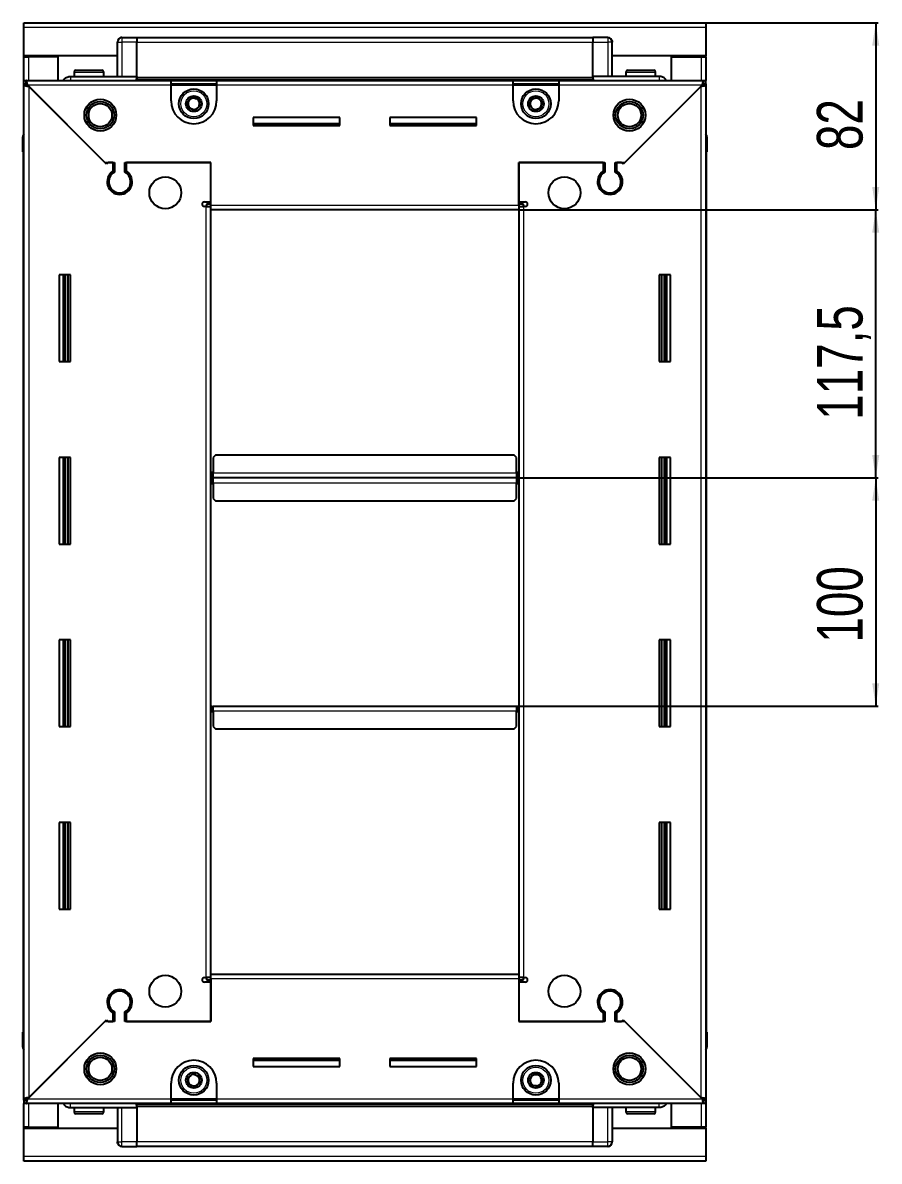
# Model space of a CAD drawing. Header units: millimetres. Extents: x 1014 to 3418, y -1121 to 1091.
# Drawn here: x 3042 to 3417.5, y 444.1 to 943.1 of the extents above; entities that cross this region are included whole.
import ezdxf

# ---------------------------------------------------------------- set-up
doc = ezdxf.new("R2010")
doc.units = ezdxf.units.MM
doc.layers.add('FORMAT', color=7, linetype='Continuous')
doc.styles.add('SLDTEXTSTYLE0', font='TXT', dxfattribs={"width": 0.75})
doc.dimstyles.new('SLDDIMSTYLE0', dxfattribs={"dimtxt": 20, "dimasz": 10, "dimexe": 0, "dimexo": 0.0625, "dimgap": 5, "dimtad": 2, "dimdec": 1, "dimrnd": 1e-09, "dimzin": 12, "dimdsep": 46, "dimtxsty": 'SLDTEXTSTYLE0', "dimsah": 1, "dimcen": 0.09, "dimadec": 0, "dimazin": 3, "dimtfac": 1, "dimtofl": 0, "dimtmove": 0, "dimatfit": 3, "dimfxl": 0, "dimfrac": 2, "dimtolj": 1, "dimtzin": 12, "dimarcsym": 0})

# ---------------------------------------------------------------- blocks, each defined once
blk = doc.blocks.new('_D_5')
at = {"layer": 'FORMAT'}
for p, q in [((3341.5, 943.07), (3416.99, 943.07)), ((3415.99, 943.07), (3415.99, 861.07)), ((3259.5, 861.07), (3416.99, 861.07))]:
    blk.add_line(p, q, dxfattribs=at)
for points in [[(3415.99, 943.07), (3414.45, 933.07), (3417.53, 933.07)], [(3415.99, 861.07), (3417.53, 871.07), (3414.45, 871.07)]]:
    blk.add_solid(points, dxfattribs=at)
at = {"layer": 'FORMAT', "insert": (3390.21, 887.29), "char_height": 20, "attachment_point": 1, "rotation": 90, "style": 'SLDTEXTSTYLE0'}
blk.add_mtext('82', dxfattribs=at)
blk = doc.blocks.new('_D_6')
at = {"layer": 'FORMAT'}
for p, q in [((3259.5, 861.07), (3416.99, 861.07)), ((3415.99, 743.57), (3415.99, 861.07)), ((3258.5, 743.57), (3416.99, 743.57))]:
    blk.add_line(p, q, dxfattribs=at)
for points in [[(3415.99, 861.07), (3414.45, 851.07), (3417.53, 851.07)], [(3415.99, 743.57), (3417.53, 753.57), (3414.45, 753.57)]]:
    blk.add_solid(points, dxfattribs=at)
at = {"layer": 'FORMAT', "insert": (3390.21, 769.07), "char_height": 20, "attachment_point": 1, "rotation": 90, "style": 'SLDTEXTSTYLE0'}
blk.add_mtext('117,5', dxfattribs=at)
blk = doc.blocks.new('_D_7')
at = {"layer": 'FORMAT'}
for p, q in [((3258.5, 743.57), (3416.99, 743.57)), ((3415.99, 743.57), (3415.99, 643.57)), ((3258.5, 643.57), (3416.99, 643.57))]:
    blk.add_line(p, q, dxfattribs=at)
for points in [[(3415.99, 743.57), (3414.45, 733.57), (3417.53, 733.57)], [(3415.99, 643.57), (3417.53, 653.57), (3414.45, 653.57)]]:
    blk.add_solid(points, dxfattribs=at)
at = {"layer": 'FORMAT', "insert": (3390.21, 671.4), "char_height": 20, "attachment_point": 1, "rotation": 90, "style": 'SLDTEXTSTYLE0'}
blk.add_mtext('100', dxfattribs=at)

msp = doc.modelspace()

# ---------------------------------------------------------------- linework, layer by layer
at = {"color": 7, "linetype": 'Continuous', "lineweight": 25}
for p, q in [((3042.49, 940.97), (3042.49, 943.07)), ((3042.49, 943.07), (3341.49, 943.07)), ((3042.49, 928.57), (3042.49, 940.97)), ((3341.49, 943.07), (3341.49, 940.97)), ((3341.49, 940.97), (3341.49, 928.57)), ((3083.49, 919.57), (3083.49, 934.57)), ((3084.17, 936.07), (3084.17, 936.07)), ((3085.49, 936.57), (3091.99, 936.57)), ((3085.49, 936.57), (3091.99, 936.57)), ((3091.99, 936.57), (3091.99, 936.57)), ((3091.99, 936.57), (3091.99, 936.57)), ((3091.99, 936.57), (3091.99, 934.57)), ((3291.99, 936.42), (3091.99, 936.42)), ((3091.99, 919.57), (3091.99, 934.57)), ((3291.99, 936.57), (3291.99, 936.57)), ((3298.49, 936.57), (3291.99, 936.57)), ((3298.49, 936.57), (3291.99, 936.57)), ((3291.99, 936.57), (3291.99, 934.57)), ((3291.99, 919.57), (3291.99, 934.57)), ((3300.49, 934.57), (3300.49, 934.57)), ((3300.49, 919.57), (3300.49, 934.57)), ((3083.49, 928.57), (3042.49, 928.57)), ((3042.49, 928.07), (3042.49, 928.57)), ((3043.99, 928.07), (3043.99, 928.57)), ((3341.49, 928.57), (3300.49, 928.57)), ((3339.99, 928.07), (3339.99, 928.57)), ((3341.49, 928.07), (3341.49, 928.57)), ((3042.49, 917.82), (3042.49, 928.07)), ((3042.49, 928.07), (3044.59, 928.07)), ((3057.49, 928.07), (3044.59, 928.07)), ((3057.49, 917.82), (3057.49, 928.07)), ((3326.49, 917.82), (3326.49, 928.07)), ((3326.49, 928.07), (3339.39, 928.07)), ((3339.39, 928.07), (3341.49, 928.07)), ((3341.49, 928.07), (3341.49, 917.82)), ((3062.99, 919.57), (3091.99, 919.57)), ((3064.49, 921.47), (3064.49, 919.57)), ((3065.29, 922.27), (3076.69, 922.27)), ((3077.49, 919.57), (3077.49, 921.47)), ((3091.92, 917.82), (3091.99, 919.54)), ((3091.99, 919.57), (3091.99, 919.07)), ((3091.99, 918.42), (3291.99, 918.42)), ((3291.99, 919.57), (3291.99, 919.07)), ((3320.99, 919.57), (3291.99, 919.57)), ((3291.99, 919.54), (3292.07, 917.82)), ((3306.49, 921.47), (3306.49, 919.57)), ((3307.29, 922.27), (3318.69, 922.27)), ((3319.49, 919.57), (3319.49, 921.47)), ((3042.49, 916.32), (3042.49, 917.82)), ((3042.49, 917.82), (3043.49, 917.82)), ((3042.49, 915.82), (3042.49, 916.32)), ((3042.49, 916.32), (3043.49, 916.32)), ((3042.49, 471.32), (3042.49, 915.82)), ((3043.99, 915.82), (3042.49, 915.82)), ((3043.49, 916.32), (3043.49, 917.82)), ((3043.49, 917.82), (3106.99, 917.82)), ((3044.09, 915.72), (3077.99, 881.82)), ((3078.69, 881.12), (3044.59, 915.22)), ((3106.99, 915.72), (3106.99, 917.82)), ((3106.99, 917.82), (3126.99, 917.82)), ((3106.99, 916.32), (3126.99, 916.32)), ((3106.99, 908.82), (3106.99, 915.72)), ((3126.99, 917.82), (3126.99, 915.72)), ((3126.99, 917.82), (3256.99, 917.82)), ((3126.99, 915.72), (3126.99, 908.82)), ((3256.99, 915.72), (3256.99, 917.82)), ((3256.99, 917.82), (3276.99, 917.82)), ((3256.99, 916.32), (3276.99, 916.32)), ((3256.99, 908.82), (3256.99, 915.72)), ((3276.99, 917.82), (3340.49, 917.82)), ((3276.99, 917.82), (3276.99, 915.72)), ((3276.99, 915.72), (3276.99, 908.82)), ((3339.39, 915.22), (3305.29, 881.12)), ((3305.99, 881.82), (3339.89, 915.72)), ((3339.99, 915.82), (3341.49, 915.82)), ((3340.49, 916.32), (3340.49, 917.82)), ((3340.49, 917.82), (3341.49, 917.82)), ((3340.49, 916.32), (3341.49, 916.32)), ((3341.49, 916.32), (3341.49, 917.82)), ((3341.49, 916.32), (3341.49, 915.82)), ((3341.49, 915.82), (3341.49, 471.32)), ((3180.99, 901.57), (3142.99, 901.57)), ((3142.99, 901.57), (3142.99, 898.07)), ((3180.99, 898.82), (3142.99, 898.82)), ((3180.99, 898.07), (3180.99, 901.57)), ((3240.99, 901.57), (3202.99, 901.57)), ((3202.99, 901.57), (3202.99, 898.07)), ((3240.99, 898.82), (3202.99, 898.82)), ((3240.99, 898.07), (3240.99, 901.57)), ((3142.99, 898.07), (3180.99, 898.07)), ((3202.99, 898.07), (3240.99, 898.07)), ((3341.49, 894.39), (3341.49, 894.39)), ((3041.99, 893.07), (3041.99, 886.57)), ((3041.99, 886.57), (3041.99, 893.07)), ((3341.99, 893.07), (3341.99, 886.57)), ((3341.99, 886.57), (3341.99, 893.07)), ((3041.99, 886.57), (3041.99, 886.57)), ((3042.49, 886.57), (3041.99, 886.57)), ((3042.14, 886.57), (3042.14, 500.57)), ((3341.49, 886.57), (3341.99, 886.57)), ((3341.84, 500.57), (3341.84, 886.57)), ((3341.99, 886.57), (3341.99, 886.57)), ((3341.99, 886.57), (3341.99, 886.57)), ((3077.99, 881.82), (3082.19, 881.82)), ((3079.39, 881.82), (3078.69, 881.12)), ((3081.49, 881.82), (3079.39, 881.82)), ((3081.49, 881.82), (3081.49, 877.93)), ((3082.19, 881.82), (3082.19, 877.53)), ((3086.79, 881.82), (3124.49, 881.82)), ((3086.79, 877.53), (3086.79, 881.82)), ((3087.49, 877.93), (3087.49, 881.82)), ((3124.49, 881.82), (3087.49, 881.82)), ((3124.49, 864.57), (3124.49, 881.82)), ((3124.49, 863.17), (3124.49, 881.82)), ((3259.49, 881.82), (3259.49, 864.57)), ((3296.49, 881.82), (3259.49, 881.82)), ((3259.49, 881.82), (3297.19, 881.82)), ((3259.49, 863.17), (3259.49, 881.82)), ((3296.49, 881.82), (3296.49, 877.93)), ((3297.19, 881.82), (3297.19, 877.53)), ((3301.79, 881.82), (3305.99, 881.82)), ((3301.79, 877.53), (3301.79, 881.82)), ((3304.59, 881.82), (3302.49, 881.82)), ((3302.49, 877.93), (3302.49, 881.82)), ((3305.29, 881.12), (3304.59, 881.82)), ((3082.49, 868.96), (3082.49, 868.2)), ((3301.49, 868.96), (3301.49, 868.2)), ((3121.64, 864.57), (3124.49, 864.57)), ((3124.49, 863.57), (3122.49, 863.57)), ((3122.49, 863.57), (3122.49, 862.57)), ((3259.49, 864.57), (3262.34, 864.57)), ((3261.49, 863.57), (3259.49, 863.57)), ((3261.49, 862.57), (3261.49, 863.57)), ((3122.39, 862.57), (3121.64, 862.57)), ((3122.39, 862.57), (3124.49, 862.57)), ((3124.49, 861.07), (3124.49, 863.17)), ((3124.49, 526.07), (3124.49, 861.07)), ((3259.49, 861.07), (3124.49, 861.07)), ((3259.49, 863.17), (3259.49, 861.07)), ((3259.49, 862.57), (3261.59, 862.57)), ((3259.49, 861.07), (3259.49, 526.07)), ((3262.34, 862.57), (3261.59, 862.57)), ((3062.99, 832.57), (3057.99, 832.57)), ((3057.99, 832.57), (3057.99, 794.57)), ((3060.14, 794.57), (3060.14, 832.57)), ((3061.93, 794.57), (3061.93, 832.57)), ((3061.97, 794.57), (3061.97, 832.57)), ((3062.99, 794.57), (3062.99, 832.57)), ((3320.99, 832.57), (3320.99, 794.57)), ((3325.99, 832.57), (3320.99, 832.57)), ((3322.01, 832.57), (3322.01, 794.57)), ((3322.05, 832.57), (3322.05, 794.57)), ((3323.84, 832.57), (3323.84, 794.57)), ((3325.99, 794.57), (3325.99, 832.57)), ((3057.99, 794.57), (3062.99, 794.57)), ((3320.99, 794.57), (3325.99, 794.57)), ((3126.49, 753.57), (3125.49, 752.57)), ((3257.49, 753.57), (3126.49, 753.57)), ((3258.49, 752.57), (3257.49, 753.57)), ((3062.99, 752.57), (3057.99, 752.57)), ((3057.99, 752.57), (3057.99, 714.57)), ((3060.14, 714.57), (3060.14, 752.57)), ((3061.93, 714.57), (3061.93, 752.57)), ((3061.97, 714.57), (3061.97, 752.57)), ((3062.99, 714.57), (3062.99, 752.57)), ((3125.49, 752.57), (3125.49, 745.67)), ((3258.49, 745.67), (3258.49, 752.57)), ((3320.99, 752.57), (3320.99, 714.57)), ((3325.99, 752.57), (3320.99, 752.57)), ((3322.01, 752.57), (3322.01, 714.57)), ((3322.05, 752.57), (3322.05, 714.57)), ((3323.84, 752.57), (3323.84, 714.57)), ((3325.99, 714.57), (3325.99, 752.57)), ((3125.24, 743.57), (3124.49, 743.57)), ((3125.49, 746.42), (3125.24, 746.42)), ((3125.24, 746.42), (3125.24, 743.57)), ((3125.24, 743.57), (3125.24, 740.72)), ((3125.49, 743.57), (3125.49, 745.67)), ((3125.49, 741.47), (3125.49, 743.57)), ((3258.49, 743.57), (3125.49, 743.57)), ((3258.74, 746.42), (3258.49, 746.42)), ((3258.49, 745.67), (3258.49, 743.57)), ((3258.49, 743.57), (3258.49, 741.47)), ((3258.74, 743.57), (3258.74, 746.42)), ((3258.74, 740.72), (3258.74, 743.57)), ((3259.49, 743.57), (3258.74, 743.57)), ((3125.24, 740.72), (3125.49, 740.72)), ((3125.49, 741.47), (3125.49, 734.57)), ((3258.49, 734.57), (3258.49, 741.47)), ((3258.49, 740.72), (3258.74, 740.72)), ((3125.49, 734.57), (3126.49, 733.57)), ((3126.49, 733.57), (3257.49, 733.57)), ((3257.49, 733.57), (3258.49, 734.57)), ((3057.99, 714.57), (3062.99, 714.57)), ((3320.99, 714.57), (3325.99, 714.57)), ((3062.99, 672.57), (3057.99, 672.57)), ((3057.99, 672.57), (3057.99, 634.57)), ((3060.14, 634.57), (3060.14, 672.57)), ((3061.93, 634.57), (3061.93, 672.57)), ((3061.97, 634.57), (3061.97, 672.57)), ((3062.99, 634.57), (3062.99, 672.57)), ((3320.99, 672.57), (3320.99, 634.57)), ((3325.99, 672.57), (3320.99, 672.57)), ((3322.01, 672.57), (3322.01, 634.57)), ((3322.05, 672.57), (3322.05, 634.57)), ((3323.84, 672.57), (3323.84, 634.57)), ((3325.99, 634.57), (3325.99, 672.57)), ((3124.49, 643.57), (3125.24, 643.57)), ((3125.24, 643.57), (3125.24, 640.72)), ((3125.24, 640.72), (3125.49, 640.72)), ((3125.49, 641.47), (3125.49, 643.57)), ((3125.49, 643.57), (3258.49, 643.57)), ((3125.49, 641.47), (3125.49, 634.57)), ((3258.49, 643.57), (3258.49, 641.47)), ((3258.49, 634.57), (3258.49, 641.47)), ((3258.49, 640.72), (3258.74, 640.72)), ((3258.74, 640.72), (3258.74, 643.57)), ((3258.74, 643.57), (3259.49, 643.57)), ((3057.99, 634.57), (3062.99, 634.57)), ((3125.49, 634.57), (3126.49, 633.57)), ((3257.49, 633.57), (3258.49, 634.57)), ((3320.99, 634.57), (3325.99, 634.57)), ((3126.49, 633.57), (3257.49, 633.57)), ((3062.99, 592.57), (3057.99, 592.57)), ((3057.99, 592.57), (3057.99, 554.57)), ((3060.14, 554.57), (3060.14, 592.57)), ((3061.93, 554.57), (3061.93, 592.57)), ((3061.97, 554.57), (3061.97, 592.57)), ((3062.99, 554.57), (3062.99, 592.57)), ((3320.99, 592.57), (3320.99, 554.57)), ((3325.99, 592.57), (3320.99, 592.57)), ((3322.01, 592.57), (3322.01, 554.57)), ((3322.05, 592.57), (3322.05, 554.57)), ((3323.84, 592.57), (3323.84, 554.57)), ((3325.99, 554.57), (3325.99, 592.57)), ((3057.99, 554.57), (3062.99, 554.57)), ((3320.99, 554.57), (3325.99, 554.57)), ((3121.64, 524.57), (3122.39, 524.57)), ((3124.49, 524.57), (3122.39, 524.57)), ((3122.49, 524.57), (3122.49, 523.57)), ((3124.49, 526.07), (3259.49, 526.07)), ((3124.49, 523.97), (3124.49, 526.07)), ((3124.49, 523.97), (3124.49, 505.32)), ((3259.49, 526.07), (3259.49, 523.97)), ((3261.59, 524.57), (3259.49, 524.57)), ((3259.49, 523.97), (3259.49, 505.32)), ((3261.49, 523.57), (3261.49, 524.57)), ((3261.59, 524.57), (3262.34, 524.57)), ((3124.49, 522.57), (3121.64, 522.57)), ((3122.49, 523.57), (3124.49, 523.57)), ((3124.49, 505.32), (3124.49, 522.57)), ((3259.49, 523.57), (3261.49, 523.57)), ((3259.49, 522.57), (3259.49, 505.32)), ((3262.34, 522.57), (3259.49, 522.57)), ((3082.49, 518.94), (3082.49, 518.18)), ((3301.49, 518.94), (3301.49, 518.18)), ((3081.49, 509.21), (3081.49, 505.32)), ((3082.19, 509.61), (3082.19, 505.32)), ((3086.79, 505.32), (3086.79, 509.61)), ((3087.49, 505.32), (3087.49, 509.21)), ((3296.49, 509.21), (3296.49, 505.32)), ((3297.19, 509.61), (3297.19, 505.32)), ((3301.79, 505.32), (3301.79, 509.61)), ((3302.49, 505.32), (3302.49, 509.21)), ((3077.99, 505.32), (3044.09, 471.42)), ((3044.59, 471.92), (3078.69, 506.02)), ((3082.19, 505.32), (3077.99, 505.32)), ((3078.69, 506.02), (3079.39, 505.32)), ((3079.39, 505.32), (3081.49, 505.32)), ((3124.49, 505.32), (3086.79, 505.32)), ((3087.49, 505.32), (3124.49, 505.32)), ((3259.49, 505.32), (3296.49, 505.32)), ((3297.19, 505.32), (3259.49, 505.32)), ((3305.99, 505.32), (3301.79, 505.32)), ((3302.49, 505.32), (3304.59, 505.32)), ((3304.59, 505.32), (3305.29, 506.02)), ((3305.29, 506.02), (3339.39, 471.92)), ((3339.89, 471.42), (3305.99, 505.32)), ((3041.99, 500.57), (3041.99, 500.57)), ((3041.99, 494.07), (3041.99, 500.57)), ((3041.99, 500.57), (3041.99, 500.57)), ((3041.99, 500.57), (3041.99, 494.07)), ((3042.49, 500.57), (3041.99, 500.57)), ((3341.49, 500.57), (3341.99, 500.57)), ((3341.99, 500.57), (3341.99, 500.57)), ((3341.99, 494.07), (3341.99, 500.57)), ((3341.99, 500.57), (3341.99, 494.07)), ((3042.49, 492.75), (3042.49, 492.75)), ((3180.99, 489.07), (3142.99, 489.07)), ((3142.99, 489.07), (3142.99, 485.57)), ((3180.99, 485.57), (3180.99, 489.07)), ((3240.99, 489.07), (3202.99, 489.07)), ((3202.99, 489.07), (3202.99, 485.57)), ((3240.99, 485.57), (3240.99, 489.07)), ((3142.99, 488.32), (3180.99, 488.32)), ((3142.99, 485.57), (3180.99, 485.57)), ((3202.99, 488.32), (3240.99, 488.32)), ((3202.99, 485.57), (3240.99, 485.57)), ((3106.99, 471.42), (3106.99, 478.32)), ((3126.99, 478.32), (3126.99, 471.42)), ((3256.99, 471.42), (3256.99, 478.32)), ((3276.99, 478.32), (3276.99, 471.42)), ((3042.49, 470.82), (3042.49, 471.32)), ((3043.99, 471.32), (3042.49, 471.32)), ((3042.49, 470.82), (3042.49, 469.32)), ((3043.49, 470.82), (3042.49, 470.82)), ((3042.49, 459.07), (3042.49, 469.32)), ((3043.49, 469.32), (3042.49, 469.32)), ((3043.49, 470.82), (3043.49, 469.32)), ((3106.99, 469.32), (3043.49, 469.32)), ((3057.49, 459.07), (3057.49, 469.32)), ((3091.99, 467.6), (3091.92, 469.32)), ((3106.99, 469.32), (3106.99, 471.42)), ((3126.99, 470.82), (3106.99, 470.82)), ((3126.99, 469.32), (3106.99, 469.32)), ((3126.99, 471.42), (3126.99, 469.32)), ((3256.99, 469.32), (3126.99, 469.32)), ((3256.99, 469.32), (3256.99, 471.42)), ((3276.99, 470.82), (3256.99, 470.82)), ((3276.99, 469.32), (3256.99, 469.32)), ((3276.99, 471.42), (3276.99, 469.32)), ((3340.49, 469.32), (3276.99, 469.32)), ((3292.07, 469.32), (3291.99, 467.6)), ((3326.49, 459.07), (3326.49, 469.32)), ((3339.99, 471.32), (3341.49, 471.32)), ((3340.49, 470.82), (3340.49, 469.32)), ((3341.49, 470.82), (3340.49, 470.82)), ((3341.49, 469.32), (3340.49, 469.32)), ((3341.49, 471.32), (3341.49, 470.82)), ((3341.49, 470.82), (3341.49, 469.32)), ((3341.49, 469.32), (3341.49, 459.07)), ((3062.99, 467.57), (3091.99, 467.57)), ((3064.49, 467.57), (3064.49, 465.67)), ((3069.07, 464.87), (3065.29, 464.87)), ((3076.69, 464.87), (3069.07, 464.87)), ((3077.49, 465.67), (3077.49, 467.57)), ((3083.49, 467.57), (3083.49, 452.57)), ((3291.99, 468.72), (3091.99, 468.72)), ((3091.99, 467.57), (3091.99, 468.07)), ((3091.99, 467.57), (3091.99, 452.57)), ((3291.99, 467.57), (3291.99, 468.07)), ((3320.99, 467.57), (3291.99, 467.57)), ((3291.99, 467.57), (3291.99, 452.57)), ((3300.49, 467.57), (3300.49, 452.57)), ((3306.49, 467.57), (3306.49, 465.67)), ((3314.28, 464.87), (3307.29, 464.87)), ((3318.69, 464.87), (3314.28, 464.87)), ((3319.49, 465.67), (3319.49, 467.57)), ((3044.59, 459.07), (3042.49, 459.07)), ((3042.49, 458.57), (3042.49, 459.07)), ((3042.49, 458.57), (3083.49, 458.57)), ((3042.49, 446.17), (3042.49, 458.57)), ((3043.99, 458.57), (3043.99, 459.07)), ((3044.59, 459.07), (3057.49, 459.07)), ((3300.49, 458.57), (3341.49, 458.57)), ((3339.39, 459.07), (3326.49, 459.07)), ((3341.49, 459.07), (3339.39, 459.07)), ((3339.99, 458.57), (3339.99, 459.07)), ((3341.49, 458.57), (3341.49, 459.07)), ((3341.49, 458.57), (3341.49, 446.17)), ((3083.49, 452.57), (3083.49, 452.57)), ((3085.49, 450.57), (3091.99, 450.57)), ((3085.49, 450.57), (3091.99, 450.57)), ((3091.99, 450.57), (3091.99, 452.57)), ((3091.99, 450.72), (3291.99, 450.72)), ((3091.99, 450.57), (3091.99, 450.57)), ((3291.99, 450.57), (3291.99, 452.57)), ((3291.99, 450.57), (3291.99, 450.57)), ((3298.49, 450.57), (3291.99, 450.57)), ((3291.99, 450.57), (3291.99, 450.57)), ((3298.49, 450.57), (3291.99, 450.57)), ((3299.81, 451.07), (3299.81, 451.07)), ((3042.49, 444.07), (3042.49, 446.17)), ((3341.49, 446.17), (3341.49, 444.07)), ((3341.49, 444.07), (3042.49, 444.07))]:
    msp.add_line(p, q, dxfattribs=at)
at = {"color": 8, "linetype": 'Continuous', "lineweight": 18}
for p, q in [((3341.49, 940.97), (3042.49, 940.97)), ((3083.49, 934.57), (3085.49, 934.57)), ((3085.49, 936.57), (3085.49, 934.57)), ((3085.49, 934.57), (3085.49, 919.57)), ((3091.99, 934.57), (3085.49, 934.57)), ((3291.99, 934.42), (3091.99, 934.42)), ((3291.99, 934.57), (3298.49, 934.57)), ((3298.49, 936.57), (3298.49, 934.57)), ((3300.49, 934.57), (3298.49, 934.57)), ((3298.49, 934.57), (3298.49, 919.57)), ((3044.59, 928.07), (3044.59, 928.57)), ((3339.39, 928.57), (3339.39, 928.07)), ((3044.59, 917.82), (3044.59, 928.07)), ((3339.39, 928.07), (3339.39, 917.82)), ((3064.49, 921.47), (3077.49, 921.47)), ((3291.99, 919.07), (3091.99, 919.07)), ((3306.49, 921.47), (3319.49, 921.47)), ((3106.99, 915.72), (3044.09, 915.72)), ((3044.59, 915.22), (3044.59, 471.92)), ((3291.99, 917.84), (3091.99, 917.84)), ((3106.99, 915.72), (3126.99, 915.72)), ((3256.99, 915.72), (3126.99, 915.72)), ((3256.99, 915.72), (3276.99, 915.72)), ((3339.89, 915.72), (3276.99, 915.72)), ((3339.39, 471.92), (3339.39, 915.22)), ((3042.49, 893.07), (3041.99, 893.07)), ((3341.49, 893.07), (3341.99, 893.07)), ((3122.39, 524.57), (3122.39, 862.57)), ((3124.49, 863.17), (3259.49, 863.17)), ((3261.59, 862.57), (3261.59, 524.57)), ((3059.49, 832.57), (3059.49, 794.57)), ((3060.73, 832.57), (3060.73, 794.57)), ((3323.26, 794.57), (3323.26, 832.57)), ((3324.49, 794.57), (3324.49, 832.57)), ((3059.49, 752.57), (3059.49, 714.57)), ((3060.73, 752.57), (3060.73, 714.57)), ((3323.26, 714.57), (3323.26, 752.57)), ((3324.49, 714.57), (3324.49, 752.57)), ((3258.49, 745.67), (3125.49, 745.67)), ((3125.49, 741.47), (3258.49, 741.47)), ((3059.49, 672.57), (3059.49, 634.57)), ((3060.73, 672.57), (3060.73, 634.57)), ((3323.26, 634.57), (3323.26, 672.57)), ((3324.49, 634.57), (3324.49, 672.57)), ((3125.49, 641.47), (3258.49, 641.47)), ((3059.49, 592.57), (3059.49, 554.57)), ((3060.73, 592.57), (3060.73, 554.57)), ((3323.26, 554.57), (3323.26, 592.57)), ((3324.49, 554.57), (3324.49, 592.57)), ((3259.49, 523.97), (3124.49, 523.97)), ((3042.49, 494.07), (3041.99, 494.07)), ((3341.49, 494.07), (3341.99, 494.07)), ((3044.09, 471.42), (3106.99, 471.42)), ((3044.59, 459.07), (3044.59, 469.32)), ((3091.99, 469.31), (3291.99, 469.31)), ((3126.99, 471.42), (3106.99, 471.42)), ((3126.99, 471.42), (3256.99, 471.42)), ((3276.99, 471.42), (3256.99, 471.42)), ((3276.99, 471.42), (3339.89, 471.42)), ((3339.39, 469.32), (3339.39, 459.07)), ((3068.8, 465.67), (3064.49, 465.67)), ((3077.49, 465.67), (3068.8, 465.67)), ((3085.49, 452.57), (3085.49, 467.57)), ((3091.99, 468.07), (3291.99, 468.07)), ((3298.49, 452.57), (3298.49, 467.57)), ((3314.46, 465.67), (3306.49, 465.67)), ((3319.49, 465.67), (3314.46, 465.67)), ((3044.59, 458.57), (3044.59, 459.07)), ((3339.39, 459.07), (3339.39, 458.57)), ((3083.49, 452.57), (3085.49, 452.57)), ((3085.49, 450.57), (3085.49, 452.57)), ((3091.99, 452.57), (3085.49, 452.57)), ((3091.99, 452.72), (3291.99, 452.72)), ((3291.99, 452.57), (3298.49, 452.57)), ((3300.49, 452.57), (3298.49, 452.57)), ((3298.49, 450.57), (3298.49, 452.57)), ((3341.49, 446.17), (3042.49, 446.17))]:
    msp.add_line(p, q, dxfattribs=at)
at = {"color": 7, "linetype": 'Continuous', "lineweight": 25, "flags": 128}
for points in [[(3300.34, 935.32), (3300.45, 934.96), (3300.49, 934.57)], [(3083.64, 451.82), (3083.53, 452.18), (3083.49, 452.57)]]:
    msp.add_lwpolyline(points, dxfattribs=at)
at = {"color": 7, "linetype": 'Continuous', "lineweight": 25}
for centre, radius in [((3116.99, 907.57), 6.5), ((3266.99, 907.57), 6.5), ((3075.99, 902.57), 7), ((3075.99, 902.57), 6.02), ((3116.99, 907.57), 3.46), ((3266.99, 907.57), 3.46), ((3307.99, 902.57), 7), ((3307.99, 902.57), 6.03), ((3075.99, 902.57), 5.1), ((3307.99, 902.57), 5.1), ((3104.49, 868.57), 7), ((3279.49, 868.57), 7), ((3104.49, 518.57), 7), ((3279.49, 518.57), 7), ((3075.99, 484.57), 7), ((3075.99, 484.57), 6.02), ((3075.99, 484.57), 5.1), ((3307.99, 484.57), 7), ((3307.99, 484.57), 6.03), ((3307.99, 484.57), 5.1), ((3116.99, 479.57), 6.5), ((3266.99, 479.57), 6.5), ((3116.99, 479.57), 3.46), ((3266.99, 479.57), 3.46)]:
    msp.add_circle(centre, radius, dxfattribs=at)
at = {"color": 8, "linetype": 'Continuous', "lineweight": 18}
for centre in [(3116.99, 907.57), (3266.99, 907.57), (3116.99, 479.57), (3266.99, 479.57)]:
    msp.add_circle(centre, 5.7, dxfattribs=at)
at = {"color": 7, "linetype": 'Continuous', "lineweight": 25}
for centre, radius, start, end in [((3085.49, 934.57), 2, 90, 180), ((3085.49, 934.57), 2, 123.942, 131.4096), ((3085.49, 934.57), 2, 90, 108.58), ((3298.49, 934.57), 2, 0, 90), ((3065.29, 921.47), 0.8, 90, 180), ((3076.69, 921.47), 0.8, 0, 90), ((3083.29, 919.77), 0.2, 270, 0), ((3300.69, 919.77), 0.2, 180, 270), ((3307.29, 921.47), 0.8, 90, 180), ((3318.69, 921.47), 0.8, 0, 90), ((3116.99, 908.82), 10, 180, 270), ((3116.99, 907.57), 2.5, 134.0156, 194.0156), ((3116.99, 907.57), 2.5, 74.0156, 134.0156), ((3116.99, 908.82), 10, 270, 0), ((3116.99, 907.57), 2.5, 14.0156, 74.0156), ((3266.99, 908.82), 10, 180, 270), ((3266.99, 907.57), 2.5, 160.1116, 220.1116), ((3266.99, 907.57), 2.5, 100.1116, 160.1116), ((3266.99, 907.57), 2.5, 40.1116, 100.1116), ((3266.99, 908.82), 10, 270, 0), ((3266.99, 907.57), 2.5, 340.1116, 40.1116), ((3116.99, 907.57), 2.5, 194.0156, 254.0156), ((3116.99, 907.57), 2.5, 254.0156, 314.0156), ((3116.99, 907.57), 2.5, 314.0156, 14.0156), ((3266.99, 907.57), 2.5, 220.1116, 280.1116), ((3266.99, 907.57), 2.5, 280.1116, 340.1116), ((3043.99, 893.07), 2, 138.5904, 180), ((3339.99, 893.07), 2, 33.7845, 41.4096), ((3339.99, 893.07), 2, 0, 41.3942), ((3339.99, 893.07), 2, 0, 19.5667), ((3084.49, 873.32), 5.5, 123.0557, 56.9443), ((3084.49, 873.32), 4.8, 118.631, 61.369), ((3299.49, 873.32), 5.5, 123.0557, 56.9443), ((3299.49, 873.32), 4.8, 118.631, 61.369), ((3121.64, 863.57), 1, 90, 270), ((3262.34, 863.57), 1, 270, 90), ((3121.64, 523.57), 1, 90, 270), ((3262.34, 523.57), 1, 270, 90), ((3084.49, 513.82), 5.5, 303.0557, 236.9443), ((3299.49, 513.82), 5.5, 303.0557, 236.9443), ((3084.49, 513.82), 4.8, 298.631, 241.369), ((3299.49, 513.82), 4.8, 298.631, 241.369), ((3043.99, 494.07), 2, 180, 221.3942), ((3339.99, 494.07), 2, 318.5904, 0), ((3116.99, 478.32), 10, 90, 180), ((3116.99, 478.32), 10, 0, 90), ((3266.99, 478.32), 10, 90, 180), ((3266.99, 478.32), 10, 0, 90), ((3116.99, 479.57), 2.5, 127.474, 187.474), ((3116.99, 479.57), 2.5, 187.474, 247.474), ((3116.99, 479.57), 2.5, 67.474, 127.474), ((3116.99, 479.57), 2.5, 7.474, 67.474), ((3116.99, 479.57), 2.5, 307.474, 7.474), ((3266.99, 479.57), 2.5, 147.0424, 207.0424), ((3266.99, 479.57), 2.5, 87.0424, 147.0424), ((3266.99, 479.57), 2.5, 27.0424, 87.0424), ((3266.99, 479.57), 2.5, 327.0424, 27.0424), ((3116.99, 479.57), 2.5, 247.474, 307.474), ((3266.99, 479.57), 2.5, 207.0424, 267.0424), ((3266.99, 479.57), 2.5, 267.0424, 327.0424), ((3065.29, 465.67), 0.8, 180, 270), ((3076.69, 465.67), 0.8, 270, 360), ((3083.29, 467.37), 0.2, 0, 90), ((3300.69, 467.37), 0.2, 90, 180), ((3307.29, 465.67), 0.8, 180, 270), ((3318.69, 465.67), 0.8, 270, 360), ((3085.49, 452.57), 2, 180, 270), ((3298.49, 452.57), 2, 270, 0), ((3298.49, 452.57), 2, 270, 311.4096)]:
    msp.add_arc(centre, radius, start, end, dxfattribs=at)
for points, knots in [([(3059.78, 917.82), (3059.9, 918.02), (3060.28, 918.67), (3061.44, 919.38), (3062.47, 919.51), (3062.99, 919.57)], [0, 0, 0, 0, 0.18225, 0.591125, 1, 1, 1, 1]), ([(3091.99, 919.57), (3091.99, 919.53), (3091.99, 919.46), (3091.99, 918.84), (3091.99, 918.28), (3091.99, 917.91), (3091.99, 917.9)], [0, 0, 0, 0, 0.330267, 0.660534, 0.990802, 1, 1, 1, 1]), ([(3291.99, 919.57), (3291.99, 919.53), (3291.99, 919.46), (3291.99, 918.84), (3291.99, 918.28), (3291.99, 917.91), (3291.99, 917.9)], [0, 0, 0, 0, 0.330266, 0.660532, 0.990799, 1, 1, 1, 1]), ([(3324.21, 917.82), (3324.09, 918.02), (3323.7, 918.67), (3322.54, 919.38), (3321.51, 919.51), (3320.99, 919.57)], [0, 0, 0, 0, 0.18225, 0.591125, 1, 1, 1, 1]), ([(3042.49, 915.82), (3042.52, 915.78), (3042.57, 915.69), (3042.96, 915.55), (3043.52, 915.42), (3044.1, 915.31), (3044.47, 915.24), (3044.59, 915.22)], [0, 0, 0, 0, 0.2302553, 0.4485219, 0.6667858, 0.8850496, 1, 1, 1, 1]), ([(3044.09, 915.72), (3044.04, 915.97), (3043.96, 916.47), (3043.82, 917.11), (3043.69, 917.57), (3043.58, 917.79), (3043.51, 917.81), (3043.49, 917.82)], [0, 0, 0, 0, 0.230255, 0.448522, 0.666786, 0.88505, 1, 1, 1, 1]), ([(3339.39, 915.22), (3339.64, 915.27), (3340.14, 915.36), (3340.78, 915.49), (3341.24, 915.62), (3341.46, 915.73), (3341.48, 915.8), (3341.49, 915.82)], [0, 0, 0, 0, 0.230255, 0.448522, 0.666786, 0.88505, 1, 1, 1, 1]), ([(3340.49, 917.82), (3340.44, 917.79), (3340.36, 917.74), (3340.22, 917.35), (3340.09, 916.79), (3339.98, 916.21), (3339.91, 915.85), (3339.89, 915.72)], [0, 0, 0, 0, 0.230255, 0.448522, 0.666786, 0.88505, 1, 1, 1, 1]), ([(3114.22, 908.37), (3114.59, 908.72), (3115.28, 909.39), (3115.97, 910.06), (3116.29, 910.37)], [0, 0, 0, 0, 0.534686, 1, 1, 1, 1]), ([(3114.91, 905.57), (3114.83, 905.9), (3114.63, 906.7), (3114.39, 907.66), (3114.25, 908.24), (3114.22, 908.37)], [0, 0, 0, 0, 0.362901, 0.866875, 1, 1, 1, 1]), ([(3116.29, 910.37), (3116.79, 910.23), (3117.71, 909.96), (3118.64, 909.7), (3119.07, 909.58)], [0, 0, 0, 0, 0.534686, 1, 1, 1, 1]), ([(3119.07, 909.58), (3119.1, 909.46), (3119.24, 908.87), (3119.48, 907.91), (3119.68, 907.11), (3119.77, 906.78)], [0, 0, 0, 0, 0.133125, 0.637099, 1, 1, 1, 1]), ([(3264.15, 907.06), (3264.19, 907.18), (3264.4, 907.74), (3264.73, 908.68), (3265.01, 909.45), (3265.13, 909.78)], [0, 0, 0, 0, 0.133125, 0.637099, 1, 1, 1, 1]), ([(3265.13, 909.78), (3265.64, 909.87), (3266.59, 910.04), (3267.53, 910.21), (3267.97, 910.29)], [0, 0, 0, 0, 0.5346859, 1, 1, 1, 1]), ([(3267.97, 910.29), (3268.31, 909.89), (3268.93, 909.15), (3269.55, 908.42), (3269.83, 908.08)], [0, 0, 0, 0, 0.534686, 1, 1, 1, 1]), ([(3117.69, 904.77), (3117.19, 904.91), (3116.27, 905.18), (3115.34, 905.44), (3114.91, 905.57)], [0, 0, 0, 0, 0.534686, 1, 1, 1, 1]), ([(3119.77, 906.78), (3119.4, 906.42), (3118.7, 905.75), (3118.01, 905.08), (3117.69, 904.77)], [0, 0, 0, 0, 0.534686, 1, 1, 1, 1]), ([(3266.01, 904.86), (3265.68, 905.25), (3265.06, 905.99), (3264.44, 906.72), (3264.15, 907.06)], [0, 0, 0, 0, 0.534686, 1, 1, 1, 1]), ([(3268.85, 905.36), (3268.34, 905.27), (3267.39, 905.1), (3266.45, 904.93), (3266.01, 904.86)], [0, 0, 0, 0, 0.534686, 1, 1, 1, 1]), ([(3269.83, 908.08), (3269.72, 907.75), (3269.44, 906.98), (3269.1, 906.04), (3268.89, 905.48), (3268.85, 905.36)], [0, 0, 0, 0, 0.362901, 0.866875, 1, 1, 1, 1]), ([(3114.32, 480.68), (3114.42, 480.75), (3114.9, 481.12), (3115.69, 481.72), (3116.34, 482.22), (3116.62, 482.43)], [0, 0, 0, 0, 0.1331247, 0.6370994, 1, 1, 1, 1]), ([(3114.7, 477.81), (3114.63, 478.33), (3114.51, 479.28), (3114.38, 480.23), (3114.32, 480.68)], [0, 0, 0, 0, 0.534686, 1, 1, 1, 1]), ([(3116.62, 482.43), (3117.09, 482.24), (3117.98, 481.87), (3118.87, 481.5), (3119.28, 481.33)], [0, 0, 0, 0, 0.534686, 1, 1, 1, 1]), ([(3119.28, 481.33), (3119.35, 480.82), (3119.47, 479.86), (3119.6, 478.91), (3119.66, 478.47)], [0, 0, 0, 0, 0.534686, 1, 1, 1, 1]), ([(3264.11, 479.72), (3264.39, 480.15), (3264.91, 480.96), (3265.44, 481.77), (3265.68, 482.14)], [0, 0, 0, 0, 0.534686, 1, 1, 1, 1]), ([(3265.42, 477.15), (3265.19, 477.61), (3264.75, 478.47), (3264.31, 479.32), (3264.11, 479.72)], [0, 0, 0, 0, 0.534686, 1, 1, 1, 1]), ([(3265.68, 482.14), (3265.8, 482.14), (3266.4, 482.1), (3267.4, 482.05), (3268.22, 482.01), (3268.56, 481.99)], [0, 0, 0, 0, 0.133125, 0.637099, 1, 1, 1, 1]), ([(3269.87, 479.42), (3269.59, 478.99), (3269.07, 478.18), (3268.55, 477.37), (3268.3, 477)], [0, 0, 0, 0, 0.534686, 1, 1, 1, 1]), ([(3268.56, 481.99), (3268.8, 481.53), (3269.23, 480.67), (3269.67, 479.82), (3269.87, 479.42)], [0, 0, 0, 0, 0.534686, 1, 1, 1, 1]), ([(3117.37, 476.71), (3116.89, 476.91), (3116, 477.28), (3115.11, 477.64), (3114.7, 477.81)], [0, 0, 0, 0, 0.534686, 1, 1, 1, 1]), ([(3119.66, 478.47), (3119.38, 478.26), (3118.73, 477.75), (3117.94, 477.15), (3117.47, 476.78), (3117.37, 476.71)], [0, 0, 0, 0, 0.362901, 0.866875, 1, 1, 1, 1]), ([(3268.3, 477), (3267.96, 477.02), (3267.14, 477.06), (3266.14, 477.11), (3265.55, 477.14), (3265.42, 477.15)], [0, 0, 0, 0, 0.362901, 0.866875, 1, 1, 1, 1]), ([(3044.59, 471.92), (3044.34, 471.88), (3043.84, 471.79), (3043.2, 471.65), (3042.74, 471.52), (3042.52, 471.41), (3042.5, 471.34), (3042.49, 471.32)], [0, 0, 0, 0, 0.230255, 0.448522, 0.666786, 0.88505, 1, 1, 1, 1]), ([(3043.49, 469.32), (3043.54, 469.35), (3043.63, 469.4), (3043.76, 469.79), (3043.89, 470.35), (3044, 470.93), (3044.07, 471.3), (3044.09, 471.42)], [0, 0, 0, 0, 0.230255, 0.448522, 0.666786, 0.88505, 1, 1, 1, 1]), ([(3059.78, 469.32), (3059.9, 469.12), (3060.28, 468.47), (3061.44, 467.76), (3062.47, 467.63), (3062.99, 467.57)], [0, 0, 0, 0, 0.18225, 0.591125, 1, 1, 1, 1]), ([(3091.99, 467.57), (3091.99, 467.61), (3091.99, 467.68), (3091.99, 468.3), (3091.99, 468.89), (3091.99, 469.29), (3091.99, 469.32)], [0, 0, 0, 0, 0.32291, 0.645819, 0.968729, 1, 1, 1, 1]), ([(3291.99, 467.57), (3291.99, 467.61), (3291.99, 467.68), (3291.99, 468.3), (3291.99, 468.86), (3291.99, 469.24), (3291.99, 469.25)], [0, 0, 0, 0, 0.330267, 0.660534, 0.990802, 1, 1, 1, 1]), ([(3324.21, 469.32), (3324.09, 469.12), (3323.7, 468.47), (3322.54, 467.76), (3321.51, 467.63), (3320.99, 467.57)], [0, 0, 0, 0, 0.18225, 0.591125, 1, 1, 1, 1]), ([(3341.49, 471.32), (3341.46, 471.37), (3341.41, 471.46), (3341.02, 471.59), (3340.46, 471.72), (3339.88, 471.83), (3339.52, 471.9), (3339.39, 471.92)], [0, 0, 0, 0, 0.230255, 0.448522, 0.666786, 0.88505, 1, 1, 1, 1]), ([(3339.89, 471.42), (3339.94, 471.17), (3340.03, 470.67), (3340.16, 470.03), (3340.29, 469.57), (3340.4, 469.35), (3340.47, 469.33), (3340.49, 469.32)], [0, 0, 0, 0, 0.230255, 0.448522, 0.666786, 0.88505, 1, 1, 1, 1])]:
    msp.add_open_spline(points, degree=3, knots=knots, dxfattribs=at)
at = {"color": 8, "linetype": 'Continuous', "lineweight": 18}
for points, knots in [([(3062.99, 919.57), (3062.99, 919.52), (3062.99, 919.45), (3062.99, 919.02), (3062.99, 918.56), (3062.99, 918.15), (3062.99, 917.88), (3062.99, 917.82)], [0, 0, 0, 0, 0.3597529, 0.5534142, 0.7511852, 0.9489563, 1, 1, 1, 1]), ([(3320.99, 919.57), (3320.99, 919.52), (3320.99, 919.45), (3320.99, 919.02), (3320.99, 918.56), (3320.99, 918.15), (3320.99, 917.88), (3320.99, 917.82)], [0, 0, 0, 0, 0.3597529, 0.5534142, 0.7511852, 0.9489563, 1, 1, 1, 1]), ([(3062.99, 467.57), (3062.99, 467.62), (3062.99, 467.69), (3062.99, 468.13), (3062.99, 468.58), (3062.99, 468.99), (3062.99, 469.27), (3062.99, 469.32)], [0, 0, 0, 0, 0.359753, 0.553414, 0.751185, 0.948956, 1, 1, 1, 1]), ([(3320.99, 467.57), (3320.99, 467.62), (3320.99, 467.69), (3320.99, 468.13), (3320.99, 468.58), (3320.99, 468.99), (3320.99, 469.27), (3320.99, 469.32)], [0, 0, 0, 0, 0.359753, 0.553414, 0.751185, 0.948956, 1, 1, 1, 1])]:
    msp.add_open_spline(points, degree=3, knots=knots, dxfattribs=at)
at = {"color": 7, "linetype": 'Continuous', "lineweight": 25}
for points in [[(3044.09, 915.72), (3044.04, 915.8), (3043.94, 915.96), (3043.79, 916.16), (3043.64, 916.29), (3043.54, 916.31), (3043.49, 916.32)], [(3043.99, 915.82), (3044, 915.77), (3044.02, 915.67), (3044.16, 915.52), (3044.36, 915.37), (3044.51, 915.27), (3044.59, 915.22)], [(3339.39, 915.22), (3339.47, 915.27), (3339.63, 915.37), (3339.83, 915.52), (3339.96, 915.67), (3339.98, 915.77), (3339.99, 915.82)], [(3340.49, 916.32), (3340.44, 916.31), (3340.34, 916.29), (3340.19, 916.16), (3340.04, 915.96), (3339.94, 915.8), (3339.89, 915.72)], [(3043.49, 470.82), (3043.54, 470.83), (3043.64, 470.85), (3043.79, 470.99), (3043.94, 471.19), (3044.04, 471.34), (3044.09, 471.42)], [(3044.59, 471.92), (3044.51, 471.87), (3044.36, 471.77), (3044.16, 471.62), (3044.02, 471.47), (3044, 471.37), (3043.99, 471.32)], [(3339.99, 471.32), (3339.98, 471.37), (3339.96, 471.47), (3339.83, 471.62), (3339.63, 471.77), (3339.47, 471.87), (3339.39, 471.92)], [(3339.89, 471.42), (3339.94, 471.34), (3340.04, 471.19), (3340.19, 470.99), (3340.34, 470.85), (3340.44, 470.83), (3340.49, 470.82)]]:
    msp.add_open_spline(points, degree=3, dxfattribs=at)

# ---------------------------------------------------------------- dimensions: what is measured, and where the dimension line sits
at = {"layer": 'FORMAT'}
for base, p1, p2, picture, middle in [((3415.99, 861.07), (3341.49, 943.07), (3259.49, 861.07), '_D_5', (3415.99, 902.07)), ((3415.99, 861.07), (3258.49, 743.57), (3259.49, 861.07), '_D_6', (3415.99, 802.32)), ((3415.99, 643.57), (3258.49, 743.57), (3258.49, 643.57), '_D_7', (3415.99, 693.57))]:
    dim = msp.add_linear_dim(base=base, p1=p1, p2=p2, angle=90, dimstyle='SLDDIMSTYLE0', dxfattribs=at)
    dim.commit()
    dim.dimension.update_dxf_attribs({"geometry": picture, "text_midpoint": middle, "dimtype": 160})

doc.saveas('drawing.dxf')
